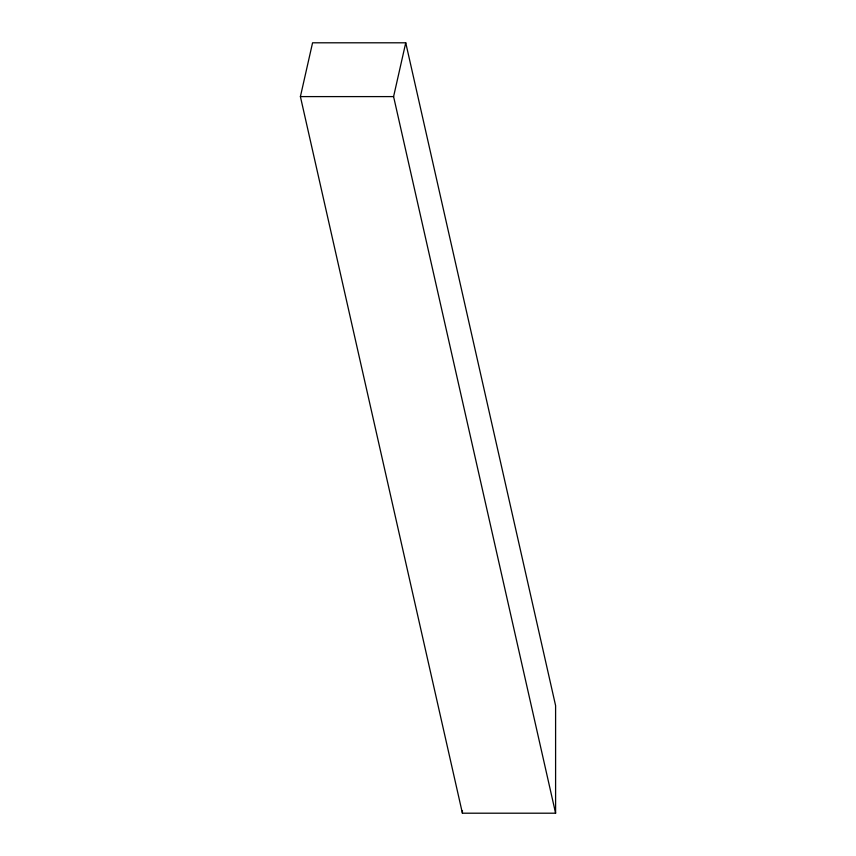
<?xml version="1.0" encoding="UTF-8"?>
<svg xmlns="http://www.w3.org/2000/svg" width="856" height="856" viewBox="0 0 856 856"><rect width="100%" height="100%" fill="white"/><g stroke="black" fill="none" stroke-linecap="round" stroke-linejoin="round"><path stroke-width="1.28" d="M300.403 96.6L312.568 42.8L405.744 42.8L555.598 705.612L555.598 813.2L462.411 813.2L300.403 96.6L393.589 96.6L555.598 813.2M393.589 96.6L405.744 42.8M462.411 810.546L462.411 813.2"/></g></svg>
